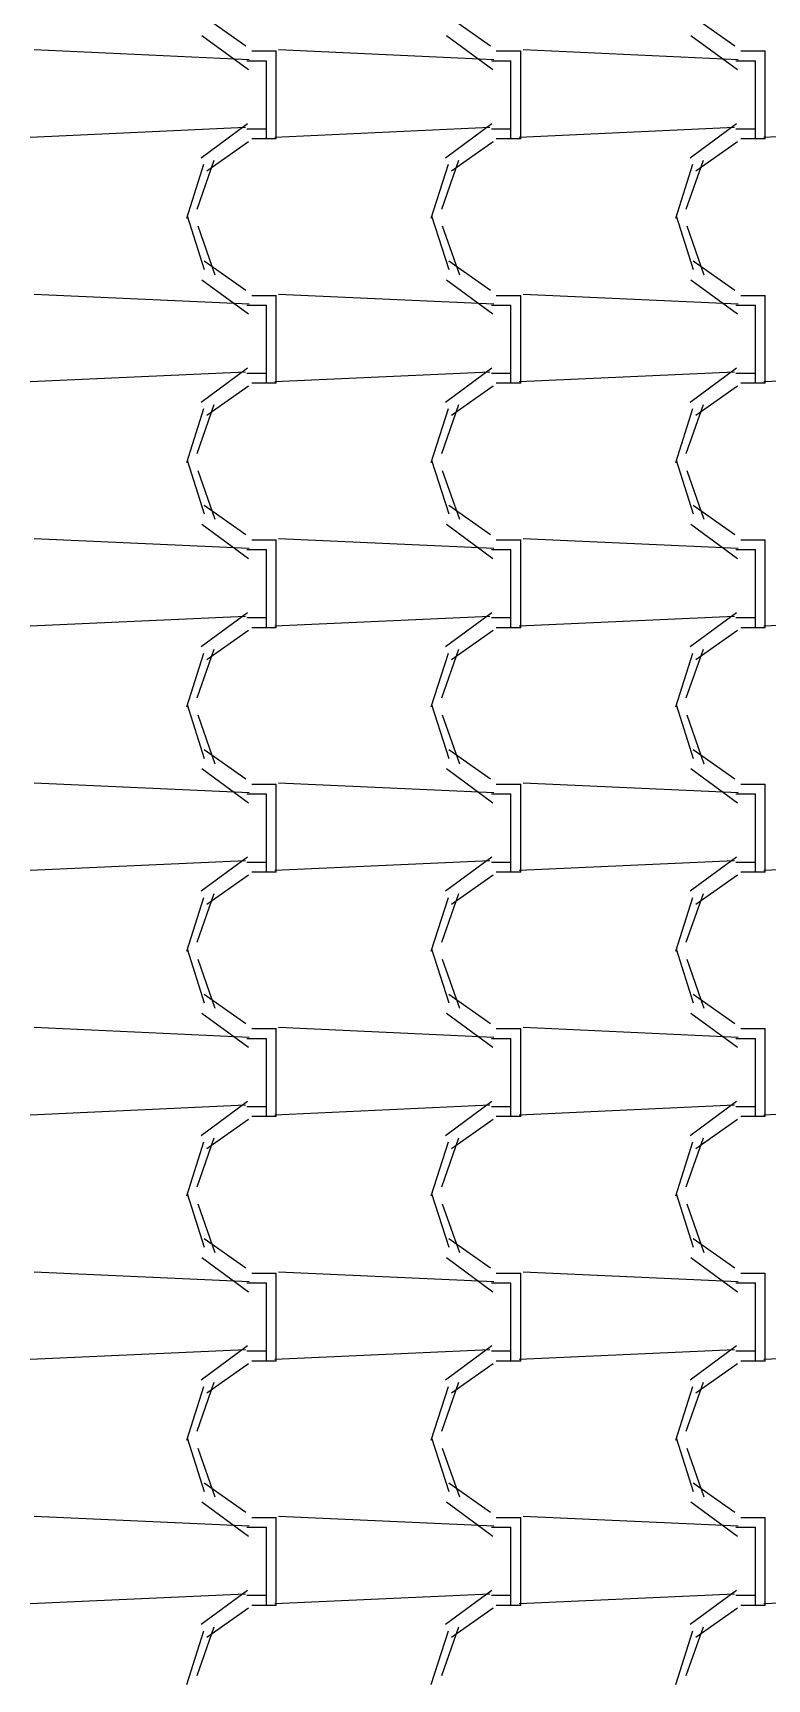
# Model space of a CAD drawing. Header units: millimetres. Extents: x -336 to -33, y -135 to 770.
# Drawn here: x -307.276 to -306.375, y 729.719 to 731.739 of the extents above; entities that cross this region are included whole.
import ezdxf

# ---------------------------------------------------------------- set-up
doc = ezdxf.new("R2010")
doc.units = ezdxf.units.MM
doc.header["$LTSCALE"] = 50
doc.header["$MEASUREMENT"] = 0
doc.layers.add('-HIDRO', color=8, linetype='CONTINUOUS')

msp = doc.modelspace()

# ---------------------------------------------------------------- linework, layer by layer
at = {"layer": '-HIDRO', "linetype": 'Continuous'}
for p, q in [((-307.0657, 731.7593), (-307.0147, 731.7233)), ((-306.7657, 731.7593), (-306.7147, 731.7233)), ((-306.4657, 731.7593), (-306.4147, 731.7233)), ((-307.0686, 731.736), (-307.0116, 731.694)), ((-306.7686, 731.736), (-306.7116, 731.694)), ((-306.4686, 731.736), (-306.4116, 731.694)), ((-307.0105, 731.7061), (-307.2745, 731.7181)), ((-307.0074, 731.7169), (-306.9774, 731.7169)), ((-306.9774, 731.6209), (-306.9774, 731.7169)), ((-306.7105, 731.7061), (-306.9745, 731.7181)), ((-306.7074, 731.7169), (-306.6774, 731.7169)), ((-306.6774, 731.6209), (-306.6774, 731.7169)), ((-306.4105, 731.7061), (-306.6745, 731.7181)), ((-306.4074, 731.7169), (-306.3774, 731.7169)), ((-306.3774, 731.6209), (-306.3774, 731.7169)), ((-307.0134, 731.7049), (-306.9894, 731.7049)), ((-306.9894, 731.6209), (-306.9894, 731.7049)), ((-306.7134, 731.7049), (-306.6894, 731.7049)), ((-306.6894, 731.6209), (-306.6894, 731.7049)), ((-306.4134, 731.7049), (-306.3894, 731.7049)), ((-306.3894, 731.6209), (-306.3894, 731.7049)), ((-307.0153, 731.6228), (-307.2793, 731.6108)), ((-307.0127, 731.6274), (-307.0697, 731.5854)), ((-306.9894, 731.6209), (-307.0134, 731.6209)), ((-306.9894, 731.6089), (-306.9894, 731.6209)), ((-306.7153, 731.6228), (-306.9793, 731.6108)), ((-306.9774, 731.6089), (-306.9774, 731.6209)), ((-306.7127, 731.6274), (-306.7697, 731.5854)), ((-306.6894, 731.6209), (-306.7134, 731.6209)), ((-306.6894, 731.6089), (-306.6894, 731.6209)), ((-306.4153, 731.6228), (-306.6793, 731.6108)), ((-306.6774, 731.6089), (-306.6774, 731.6209)), ((-306.4127, 731.6274), (-306.4697, 731.5854)), ((-306.3894, 731.6209), (-306.4134, 731.6209)), ((-306.3894, 731.6089), (-306.3894, 731.6209)), ((-306.1153, 731.6228), (-306.3793, 731.6108)), ((-306.3774, 731.6089), (-306.3774, 731.6209)), ((-307.0114, 731.6055), (-307.0624, 731.5695)), ((-306.9774, 731.6089), (-307.0074, 731.6089)), ((-306.7114, 731.6055), (-306.7624, 731.5695)), ((-306.6774, 731.6089), (-306.7074, 731.6089)), ((-306.4114, 731.6054), (-306.4624, 731.5694)), ((-306.3774, 731.6089), (-306.4074, 731.6089)), ((-307.0666, 731.5774), (-307.0876, 731.5114)), ((-307.0538, 731.5824), (-307.0748, 731.5224)), ((-306.7666, 731.5774), (-306.7876, 731.5114)), ((-306.7538, 731.5824), (-306.7748, 731.5224)), ((-306.4666, 731.5774), (-306.4876, 731.5114)), ((-306.4538, 731.5824), (-306.4748, 731.5224)), ((-307.0868, 731.5146), (-307.0658, 731.4486)), ((-306.7868, 731.5146), (-306.7658, 731.4486)), ((-306.4868, 731.5146), (-306.4658, 731.4486)), ((-307.0737, 731.502), (-307.0527, 731.442)), ((-306.7737, 731.502), (-306.7527, 731.442)), ((-306.4737, 731.502), (-306.4527, 731.442)), ((-307.0657, 731.4593), (-307.0147, 731.4233)), ((-306.7657, 731.4593), (-306.7147, 731.4233)), ((-306.4657, 731.4593), (-306.4147, 731.4233)), ((-307.0686, 731.436), (-307.0116, 731.394)), ((-306.7686, 731.436), (-306.7116, 731.394)), ((-306.4686, 731.436), (-306.4116, 731.394)), ((-307.0105, 731.4061), (-307.2745, 731.4181)), ((-307.0074, 731.4169), (-306.9774, 731.4169)), ((-306.9774, 731.3209), (-306.9774, 731.4169)), ((-306.7105, 731.4061), (-306.9745, 731.4181)), ((-306.7074, 731.4169), (-306.6774, 731.4169)), ((-306.6774, 731.3209), (-306.6774, 731.4169)), ((-306.4105, 731.4061), (-306.6745, 731.4181)), ((-306.4074, 731.4169), (-306.3774, 731.4169)), ((-306.3774, 731.3209), (-306.3774, 731.4169)), ((-307.0134, 731.4049), (-306.9894, 731.4049)), ((-306.9894, 731.3209), (-306.9894, 731.4049)), ((-306.7134, 731.4049), (-306.6894, 731.4049)), ((-306.6894, 731.3209), (-306.6894, 731.4049)), ((-306.4134, 731.4049), (-306.3894, 731.4049)), ((-306.3894, 731.3209), (-306.3894, 731.4049)), ((-307.0153, 731.3228), (-307.2793, 731.3108)), ((-307.0127, 731.3274), (-307.0697, 731.2854)), ((-306.9894, 731.3209), (-307.0134, 731.3209)), ((-306.9894, 731.3089), (-306.9894, 731.3209)), ((-306.7153, 731.3228), (-306.9793, 731.3108)), ((-306.9774, 731.3089), (-306.9774, 731.3209)), ((-306.7127, 731.3274), (-306.7697, 731.2854)), ((-306.6894, 731.3209), (-306.7134, 731.3209)), ((-306.6894, 731.3089), (-306.6894, 731.3209)), ((-306.4153, 731.3228), (-306.6793, 731.3108)), ((-306.6774, 731.3089), (-306.6774, 731.3209)), ((-306.4127, 731.3274), (-306.4697, 731.2854)), ((-306.3894, 731.3209), (-306.4134, 731.3209)), ((-306.3894, 731.3089), (-306.3894, 731.3209)), ((-306.1153, 731.3228), (-306.3793, 731.3108)), ((-306.3774, 731.3089), (-306.3774, 731.3209)), ((-307.0114, 731.3055), (-307.0624, 731.2694)), ((-306.9774, 731.3089), (-307.0074, 731.3089)), ((-306.7114, 731.3054), (-306.7624, 731.2694)), ((-306.6774, 731.3089), (-306.7074, 731.3089)), ((-306.4114, 731.3054), (-306.4624, 731.2694)), ((-306.3774, 731.3089), (-306.4074, 731.3089)), ((-307.0666, 731.2774), (-307.0876, 731.2114)), ((-307.0538, 731.2824), (-307.0748, 731.2224)), ((-306.7666, 731.2774), (-306.7876, 731.2114)), ((-306.7538, 731.2824), (-306.7748, 731.2224)), ((-306.4666, 731.2774), (-306.4876, 731.2114)), ((-306.4538, 731.2824), (-306.4748, 731.2224)), ((-307.0868, 731.2146), (-307.0658, 731.1486)), ((-306.7868, 731.2146), (-306.7658, 731.1486)), ((-306.4868, 731.2146), (-306.4658, 731.1486)), ((-307.0737, 731.202), (-307.0527, 731.142)), ((-306.7737, 731.202), (-306.7527, 731.142)), ((-306.4737, 731.202), (-306.4527, 731.142)), ((-307.0657, 731.1593), (-307.0147, 731.1233)), ((-306.7657, 731.1593), (-306.7147, 731.1233)), ((-306.4657, 731.1593), (-306.4147, 731.1233)), ((-307.0686, 731.136), (-307.0116, 731.094)), ((-306.7686, 731.136), (-306.7116, 731.094)), ((-306.4686, 731.136), (-306.4116, 731.094)), ((-307.0105, 731.1061), (-307.2745, 731.1181)), ((-307.0074, 731.1169), (-306.9774, 731.1169)), ((-306.9774, 731.0209), (-306.9774, 731.1169)), ((-306.7105, 731.1061), (-306.9745, 731.1181)), ((-306.7074, 731.1169), (-306.6774, 731.1169)), ((-306.6774, 731.0209), (-306.6774, 731.1169)), ((-306.4105, 731.1061), (-306.6745, 731.1181)), ((-306.4074, 731.1169), (-306.3774, 731.1169)), ((-306.3774, 731.0209), (-306.3774, 731.1169)), ((-307.0134, 731.1049), (-306.9894, 731.1049)), ((-306.9894, 731.0209), (-306.9894, 731.1049)), ((-306.7134, 731.1049), (-306.6894, 731.1049)), ((-306.6894, 731.0209), (-306.6894, 731.1049)), ((-306.4134, 731.1049), (-306.3894, 731.1049)), ((-306.3894, 731.0209), (-306.3894, 731.1049)), ((-307.0153, 731.0228), (-307.2793, 731.0108)), ((-307.0127, 731.0274), (-307.0697, 730.9854)), ((-306.9894, 731.0209), (-307.0134, 731.0209)), ((-306.9774, 731.0089), (-307.0074, 731.0089)), ((-306.9894, 731.0089), (-306.9894, 731.0209)), ((-306.7153, 731.0228), (-306.9793, 731.0108)), ((-306.9774, 731.0089), (-306.9774, 731.0209)), ((-306.7127, 731.0274), (-306.7697, 730.9854)), ((-306.6894, 731.0209), (-306.7134, 731.0209)), ((-306.6774, 731.0089), (-306.7074, 731.0089)), ((-306.6894, 731.0089), (-306.6894, 731.0209)), ((-306.4153, 731.0228), (-306.6793, 731.0108)), ((-306.6774, 731.0089), (-306.6774, 731.0209)), ((-306.4127, 731.0274), (-306.4697, 730.9854)), ((-306.3894, 731.0209), (-306.4134, 731.0209)), ((-306.3774, 731.0089), (-306.4074, 731.0089)), ((-306.3894, 731.0089), (-306.3894, 731.0209)), ((-306.1153, 731.0228), (-306.3793, 731.0108)), ((-306.3774, 731.0089), (-306.3774, 731.0209)), ((-307.0114, 731.0054), (-307.0624, 730.9694)), ((-306.7114, 731.0054), (-306.7624, 730.9694)), ((-306.4114, 731.0054), (-306.4624, 730.9694)), ((-307.0666, 730.9774), (-307.0876, 730.9114)), ((-307.0538, 730.9824), (-307.0748, 730.9224)), ((-306.7666, 730.9774), (-306.7876, 730.9114)), ((-306.7538, 730.9824), (-306.7748, 730.9224)), ((-306.4666, 730.9774), (-306.4876, 730.9114)), ((-306.4538, 730.9824), (-306.4748, 730.9224)), ((-307.0868, 730.9146), (-307.0658, 730.8486)), ((-306.7868, 730.9146), (-306.7658, 730.8486)), ((-306.4868, 730.9146), (-306.4658, 730.8486)), ((-307.0737, 730.902), (-307.0527, 730.842)), ((-306.7737, 730.902), (-306.7527, 730.842)), ((-306.4737, 730.902), (-306.4527, 730.842)), ((-307.0657, 730.8593), (-307.0147, 730.8233)), ((-306.7657, 730.8593), (-306.7147, 730.8233)), ((-306.4657, 730.8593), (-306.4147, 730.8233)), ((-307.0686, 730.836), (-307.0116, 730.794)), ((-306.7686, 730.836), (-306.7116, 730.794)), ((-306.4686, 730.836), (-306.4116, 730.794)), ((-307.0105, 730.8061), (-307.2745, 730.8181)), ((-307.0074, 730.8169), (-306.9774, 730.8169)), ((-306.9774, 730.7209), (-306.9774, 730.8169)), ((-306.7105, 730.8061), (-306.9745, 730.8181)), ((-306.7074, 730.8169), (-306.6774, 730.8169)), ((-306.6774, 730.7209), (-306.6774, 730.8169)), ((-306.4105, 730.8061), (-306.6745, 730.8181)), ((-306.4074, 730.8169), (-306.3774, 730.8169)), ((-306.3774, 730.7209), (-306.3774, 730.8169)), ((-307.0134, 730.8049), (-306.9894, 730.8049)), ((-306.9894, 730.7209), (-306.9894, 730.8049)), ((-306.7134, 730.8049), (-306.6894, 730.8049)), ((-306.6894, 730.7209), (-306.6894, 730.8049)), ((-306.4134, 730.8049), (-306.3894, 730.8049)), ((-306.3894, 730.7209), (-306.3894, 730.8049)), ((-307.0127, 730.7274), (-307.0697, 730.6854)), ((-306.7127, 730.7274), (-306.7697, 730.6854)), ((-306.4127, 730.7274), (-306.4697, 730.6854)), ((-307.0153, 730.7228), (-307.2793, 730.7108)), ((-307.0114, 730.7054), (-307.0624, 730.6694)), ((-306.9894, 730.7209), (-307.0134, 730.7209)), ((-306.9774, 730.7089), (-307.0074, 730.7089)), ((-306.9894, 730.7089), (-306.9894, 730.7209)), ((-306.7153, 730.7228), (-306.9793, 730.7108)), ((-306.9774, 730.7089), (-306.9774, 730.7209)), ((-306.7114, 730.7054), (-306.7624, 730.6694)), ((-306.6894, 730.7209), (-306.7134, 730.7209)), ((-306.6774, 730.7089), (-306.7074, 730.7089)), ((-306.6894, 730.7089), (-306.6894, 730.7209)), ((-306.4153, 730.7228), (-306.6793, 730.7108)), ((-306.6774, 730.7089), (-306.6774, 730.7209)), ((-306.4114, 730.7054), (-306.4624, 730.6694)), ((-306.3894, 730.7209), (-306.4134, 730.7209)), ((-306.3774, 730.7089), (-306.4074, 730.7089)), ((-306.3894, 730.7089), (-306.3894, 730.7209)), ((-306.1153, 730.7228), (-306.3793, 730.7108)), ((-306.3774, 730.7089), (-306.3774, 730.7209)), ((-307.0666, 730.6774), (-307.0876, 730.6114)), ((-307.0538, 730.6824), (-307.0748, 730.6224)), ((-306.7666, 730.6774), (-306.7876, 730.6114)), ((-306.7538, 730.6824), (-306.7748, 730.6224)), ((-306.4666, 730.6774), (-306.4876, 730.6114)), ((-306.4538, 730.6824), (-306.4748, 730.6224)), ((-307.0868, 730.6146), (-307.0658, 730.5486)), ((-306.7868, 730.6146), (-306.7658, 730.5486)), ((-306.4868, 730.6146), (-306.4658, 730.5486)), ((-307.0737, 730.602), (-307.0527, 730.542)), ((-306.7737, 730.602), (-306.7527, 730.542)), ((-306.4737, 730.602), (-306.4527, 730.542)), ((-307.0657, 730.5593), (-307.0147, 730.5233)), ((-306.7657, 730.5593), (-306.7147, 730.5233)), ((-306.4657, 730.5593), (-306.4147, 730.5233)), ((-307.0686, 730.536), (-307.0116, 730.494)), ((-306.7686, 730.536), (-306.7116, 730.494)), ((-306.4686, 730.536), (-306.4116, 730.494)), ((-307.0105, 730.5061), (-307.2745, 730.5181)), ((-307.0134, 730.5049), (-306.9894, 730.5049)), ((-307.0074, 730.5169), (-306.9774, 730.5169)), ((-306.9894, 730.4209), (-306.9894, 730.5049)), ((-306.9774, 730.4209), (-306.9774, 730.5169)), ((-306.7105, 730.5061), (-306.9745, 730.5181)), ((-306.7134, 730.5049), (-306.6894, 730.5049)), ((-306.7074, 730.5169), (-306.6774, 730.5169)), ((-306.6894, 730.4209), (-306.6894, 730.5049)), ((-306.6774, 730.4209), (-306.6774, 730.5169)), ((-306.4105, 730.5061), (-306.6745, 730.5181)), ((-306.4134, 730.5049), (-306.3894, 730.5049)), ((-306.4074, 730.5169), (-306.3774, 730.5169)), ((-306.3894, 730.4209), (-306.3894, 730.5049)), ((-306.3774, 730.4209), (-306.3774, 730.5169)), ((-307.0153, 730.4228), (-307.2793, 730.4108)), ((-307.0127, 730.4274), (-307.0697, 730.3854)), ((-306.7153, 730.4228), (-306.9793, 730.4108)), ((-306.7127, 730.4274), (-306.7697, 730.3854)), ((-306.4153, 730.4228), (-306.6793, 730.4108)), ((-306.4127, 730.4274), (-306.4697, 730.3854)), ((-306.1153, 730.4228), (-306.3793, 730.4108)), ((-307.0114, 730.4054), (-307.0624, 730.3694)), ((-306.9894, 730.4209), (-307.0134, 730.4209)), ((-306.9774, 730.4089), (-307.0074, 730.4089)), ((-306.9894, 730.4089), (-306.9894, 730.4209)), ((-306.9774, 730.4089), (-306.9774, 730.4209)), ((-306.7114, 730.4054), (-306.7624, 730.3694)), ((-306.6894, 730.4209), (-306.7134, 730.4209)), ((-306.6774, 730.4089), (-306.7074, 730.4089)), ((-306.6894, 730.4089), (-306.6894, 730.4209)), ((-306.6774, 730.4089), (-306.6774, 730.4209)), ((-306.4114, 730.4054), (-306.4624, 730.3694)), ((-306.3894, 730.4209), (-306.4134, 730.4209)), ((-306.3774, 730.4089), (-306.4074, 730.4089)), ((-306.3894, 730.4089), (-306.3894, 730.4209)), ((-306.3774, 730.4089), (-306.3774, 730.4209)), ((-307.0538, 730.3824), (-307.0748, 730.3224)), ((-306.7538, 730.3824), (-306.7748, 730.3224)), ((-306.4538, 730.3824), (-306.4748, 730.3224)), ((-307.0666, 730.3774), (-307.0876, 730.3114)), ((-306.7666, 730.3774), (-306.7876, 730.3114)), ((-306.4666, 730.3774), (-306.4876, 730.3114)), ((-307.0868, 730.3146), (-307.0658, 730.2486)), ((-307.0737, 730.302), (-307.0527, 730.242)), ((-306.7868, 730.3146), (-306.7658, 730.2486)), ((-306.7737, 730.302), (-306.7527, 730.242)), ((-306.4868, 730.3146), (-306.4658, 730.2486)), ((-306.4737, 730.302), (-306.4527, 730.242)), ((-307.0657, 730.2593), (-307.0147, 730.2233)), ((-306.7657, 730.2593), (-306.7147, 730.2233)), ((-306.4657, 730.2593), (-306.4147, 730.2233)), ((-307.0686, 730.236), (-307.0116, 730.194)), ((-306.7686, 730.236), (-306.7116, 730.194)), ((-306.4686, 730.236), (-306.4116, 730.194)), ((-307.0105, 730.2061), (-307.2745, 730.2181)), ((-307.0134, 730.2049), (-306.9894, 730.2049)), ((-307.0074, 730.2169), (-306.9774, 730.2169)), ((-306.9894, 730.1209), (-306.9894, 730.2049)), ((-306.9774, 730.1209), (-306.9774, 730.2169)), ((-306.7105, 730.2061), (-306.9745, 730.2181)), ((-306.7134, 730.2049), (-306.6894, 730.2049)), ((-306.7074, 730.2169), (-306.6774, 730.2169)), ((-306.6894, 730.1209), (-306.6894, 730.2049)), ((-306.6774, 730.1209), (-306.6774, 730.2169)), ((-306.4105, 730.2061), (-306.6745, 730.2181)), ((-306.4134, 730.2049), (-306.3894, 730.2049)), ((-306.4074, 730.2169), (-306.3774, 730.2169)), ((-306.3894, 730.1209), (-306.3894, 730.2049)), ((-306.3774, 730.1209), (-306.3774, 730.2169)), ((-307.0153, 730.1228), (-307.2793, 730.1108)), ((-307.0127, 730.1274), (-307.0697, 730.0854)), ((-306.9894, 730.1209), (-307.0134, 730.1209)), ((-306.9894, 730.1089), (-306.9894, 730.1209)), ((-306.7153, 730.1228), (-306.9793, 730.1108)), ((-306.9774, 730.1089), (-306.9774, 730.1209)), ((-306.7127, 730.1274), (-306.7697, 730.0854)), ((-306.6894, 730.1209), (-306.7134, 730.1209)), ((-306.6894, 730.1089), (-306.6894, 730.1209)), ((-306.4153, 730.1228), (-306.6793, 730.1108)), ((-306.6774, 730.1089), (-306.6774, 730.1209)), ((-306.4127, 730.1274), (-306.4697, 730.0854)), ((-306.3894, 730.1209), (-306.4134, 730.1209)), ((-306.3894, 730.1089), (-306.3894, 730.1209)), ((-306.1153, 730.1228), (-306.3793, 730.1108)), ((-306.3774, 730.1089), (-306.3774, 730.1209)), ((-307.0114, 730.1054), (-307.0624, 730.0694)), ((-306.9774, 730.1089), (-307.0074, 730.1089)), ((-306.7114, 730.1054), (-306.7624, 730.0694)), ((-306.6774, 730.1089), (-306.7074, 730.1089)), ((-306.4114, 730.1054), (-306.4624, 730.0694)), ((-306.3774, 730.1089), (-306.4074, 730.1089)), ((-307.0538, 730.0824), (-307.0748, 730.0224)), ((-306.7538, 730.0824), (-306.7748, 730.0224)), ((-306.4538, 730.0824), (-306.4748, 730.0224)), ((-307.0666, 730.0774), (-307.0876, 730.0114)), ((-306.7666, 730.0774), (-306.7876, 730.0114)), ((-306.4666, 730.0774), (-306.4876, 730.0114)), ((-307.0868, 730.0146), (-307.0658, 729.9486)), ((-307.0737, 730.002), (-307.0527, 729.942)), ((-306.7868, 730.0146), (-306.7658, 729.9486)), ((-306.7737, 730.002), (-306.7527, 729.942)), ((-306.4868, 730.0146), (-306.4658, 729.9486)), ((-306.4737, 730.002), (-306.4527, 729.942)), ((-307.0657, 729.9593), (-307.0147, 729.9233)), ((-306.7657, 729.9593), (-306.7147, 729.9233)), ((-306.4657, 729.9593), (-306.4147, 729.9233)), ((-307.0105, 729.9061), (-307.2745, 729.9181)), ((-307.0686, 729.936), (-307.0116, 729.894)), ((-307.0074, 729.9169), (-306.9774, 729.9169)), ((-306.9774, 729.8209), (-306.9774, 729.9169)), ((-306.7105, 729.9061), (-306.9745, 729.9181)), ((-306.7686, 729.936), (-306.7116, 729.894)), ((-306.7074, 729.9169), (-306.6774, 729.9169)), ((-306.6774, 729.8209), (-306.6774, 729.9169)), ((-306.4105, 729.9061), (-306.6745, 729.9181)), ((-306.4686, 729.936), (-306.4116, 729.894)), ((-306.4074, 729.9169), (-306.3774, 729.9169)), ((-306.3774, 729.8209), (-306.3774, 729.9169)), ((-307.0134, 729.9049), (-306.9894, 729.9049)), ((-306.9894, 729.8209), (-306.9894, 729.9049)), ((-306.7134, 729.9049), (-306.6894, 729.9049)), ((-306.6894, 729.8209), (-306.6894, 729.9049)), ((-306.4134, 729.9049), (-306.3894, 729.9049)), ((-306.3894, 729.8209), (-306.3894, 729.9049)), ((-307.0153, 729.8228), (-307.2793, 729.8108)), ((-307.0127, 729.8274), (-307.0697, 729.7854)), ((-306.9894, 729.8209), (-307.0134, 729.8209)), ((-306.9894, 729.8089), (-306.9894, 729.8209)), ((-306.7153, 729.8228), (-306.9793, 729.8108)), ((-306.9774, 729.8089), (-306.9774, 729.8209)), ((-306.7127, 729.8274), (-306.7697, 729.7854)), ((-306.6894, 729.8209), (-306.7134, 729.8209)), ((-306.6894, 729.8089), (-306.6894, 729.8209)), ((-306.4153, 729.8228), (-306.6793, 729.8108)), ((-306.6774, 729.8089), (-306.6774, 729.8209)), ((-306.4127, 729.8274), (-306.4697, 729.7854)), ((-306.3894, 729.8209), (-306.4134, 729.8209)), ((-306.3894, 729.8089), (-306.3894, 729.8209)), ((-306.1153, 729.8228), (-306.3793, 729.8108)), ((-306.3774, 729.8089), (-306.3774, 729.8209)), ((-307.0114, 729.8054), (-307.0624, 729.7694)), ((-306.9774, 729.8089), (-307.0074, 729.8089)), ((-306.7114, 729.8054), (-306.7624, 729.7694)), ((-306.6774, 729.8089), (-306.7074, 729.8089)), ((-306.4114, 729.8054), (-306.4624, 729.7694)), ((-306.3774, 729.8089), (-306.4074, 729.8089)), ((-307.0666, 729.7774), (-307.0876, 729.7114)), ((-307.0538, 729.7824), (-307.0748, 729.7224)), ((-306.7666, 729.7774), (-306.7876, 729.7114)), ((-306.7538, 729.7824), (-306.7748, 729.7224)), ((-306.4666, 729.7774), (-306.4876, 729.7114)), ((-306.4538, 729.7824), (-306.4748, 729.7224))]:
    msp.add_line(p, q, dxfattribs=at)

doc.saveas('drawing.dxf')
